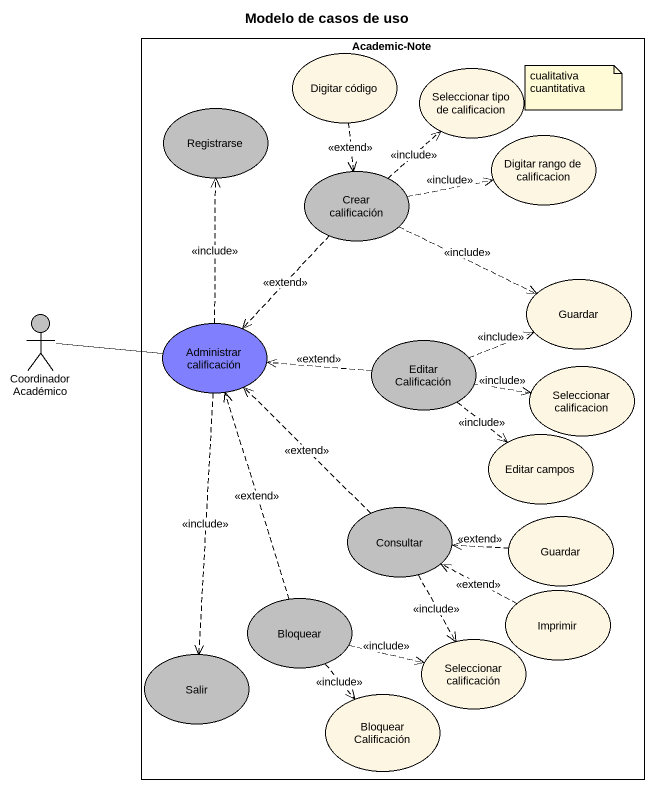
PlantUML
@startuml
title Modelo de casos de uso
rectangle "Academic-Note" as Academic_Note {
  usecase "Digitar código" as Digitar_código
  usecase "Seleccionar tipo de calificacion" as Seleccionar_tipo_de
  usecase Registrarse #C0C0C0
  usecase "Digitar rango de calificacion" as Digitar_rango_de
  usecase "Crear calificación" as Crear_calificación #C0C0C0
  usecase Guardar
  usecase "Administrar calificación" as Administrar_calificación #8080FF
  usecase "Editar Calificación" as Editar_Calificación #C0C0C0
  usecase "Seleccionar calificacion" as Seleccionar_calificacion
  usecase "Editar campos" as Editar_campos
  usecase Consultar #C0C0C0
  usecase "Guardar" as Guardar_2
  usecase Imprimir
  usecase Bloquear #C0C0C0
  usecase "Seleccionar calificación" as Seleccionar_calificación
  usecase Salir #C0C0C0
  usecase "Bloquear Calificación" as Bloquear_Calificación
}
actor "Coordinador Académico" as Coordinador_Académico #C0C0C0
Digitar_código ..> Crear_calificación : <<extend>>
Crear_calificación .up.> Seleccionar_tipo_de : <<include>>
Crear_calificación .right.> Digitar_rango_de : <<include>>
Crear_calificación .right.> Guardar : <<include>>
Crear_calificación ..> Administrar_calificación : <<extend>>
Coordinador_Académico -right- Administrar_calificación
Administrar_calificación .up.> Registrarse : <<include>>
Administrar_calificación ..> Salir : <<include>>
Editar_Calificación .right.> Guardar : <<include>>
Editar_Calificación .left.> Administrar_calificación : <<extend>>
Editar_Calificación .right.> Seleccionar_calificacion : <<include>>
Editar_Calificación ..> Editar_campos : <<include>>
Consultar .up.> Administrar_calificación : <<extend>>
Consultar ..> Seleccionar_calificación : <<include>>
Guardar_2 .left.> Consultar : <<extend>>
Imprimir .left.> Consultar : <<extend>>
Bloquear .up.> Administrar_calificación : <<extend>>
Bloquear .right.> Seleccionar_calificación : <<include>>
Bloquear ..> Bloquear_Calificación : <<include>>
note as N1
  cualitativa
  cuantitativa
end note
@enduml
